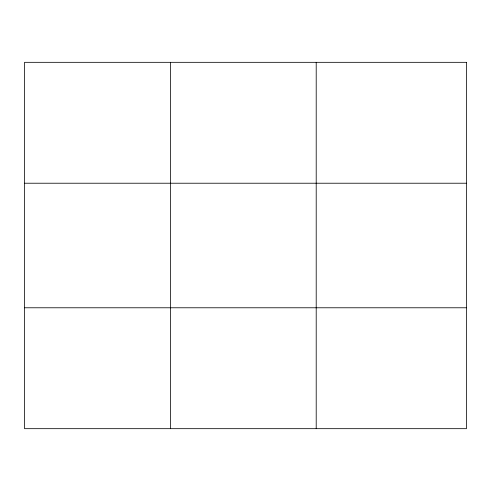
<?xml version="1.0" encoding="UTF-8"?>
<svg xmlns="http://www.w3.org/2000/svg" width="491" height="491" viewBox="0 0 491 491"><rect width="100%" height="100%" fill="white"/><g stroke="black" fill="none" stroke-linecap="round" stroke-linejoin="round"><path stroke-width="0.74" d="M170.377 428.674L170.377 62.326M316.204 428.674L316.204 62.326M24.55 183.223L466.45 183.223M24.55 307.777L466.45 307.777M466.45 62.326L466.45 428.674L24.55 428.674L24.55 62.326L466.45 62.326"/></g></svg>
